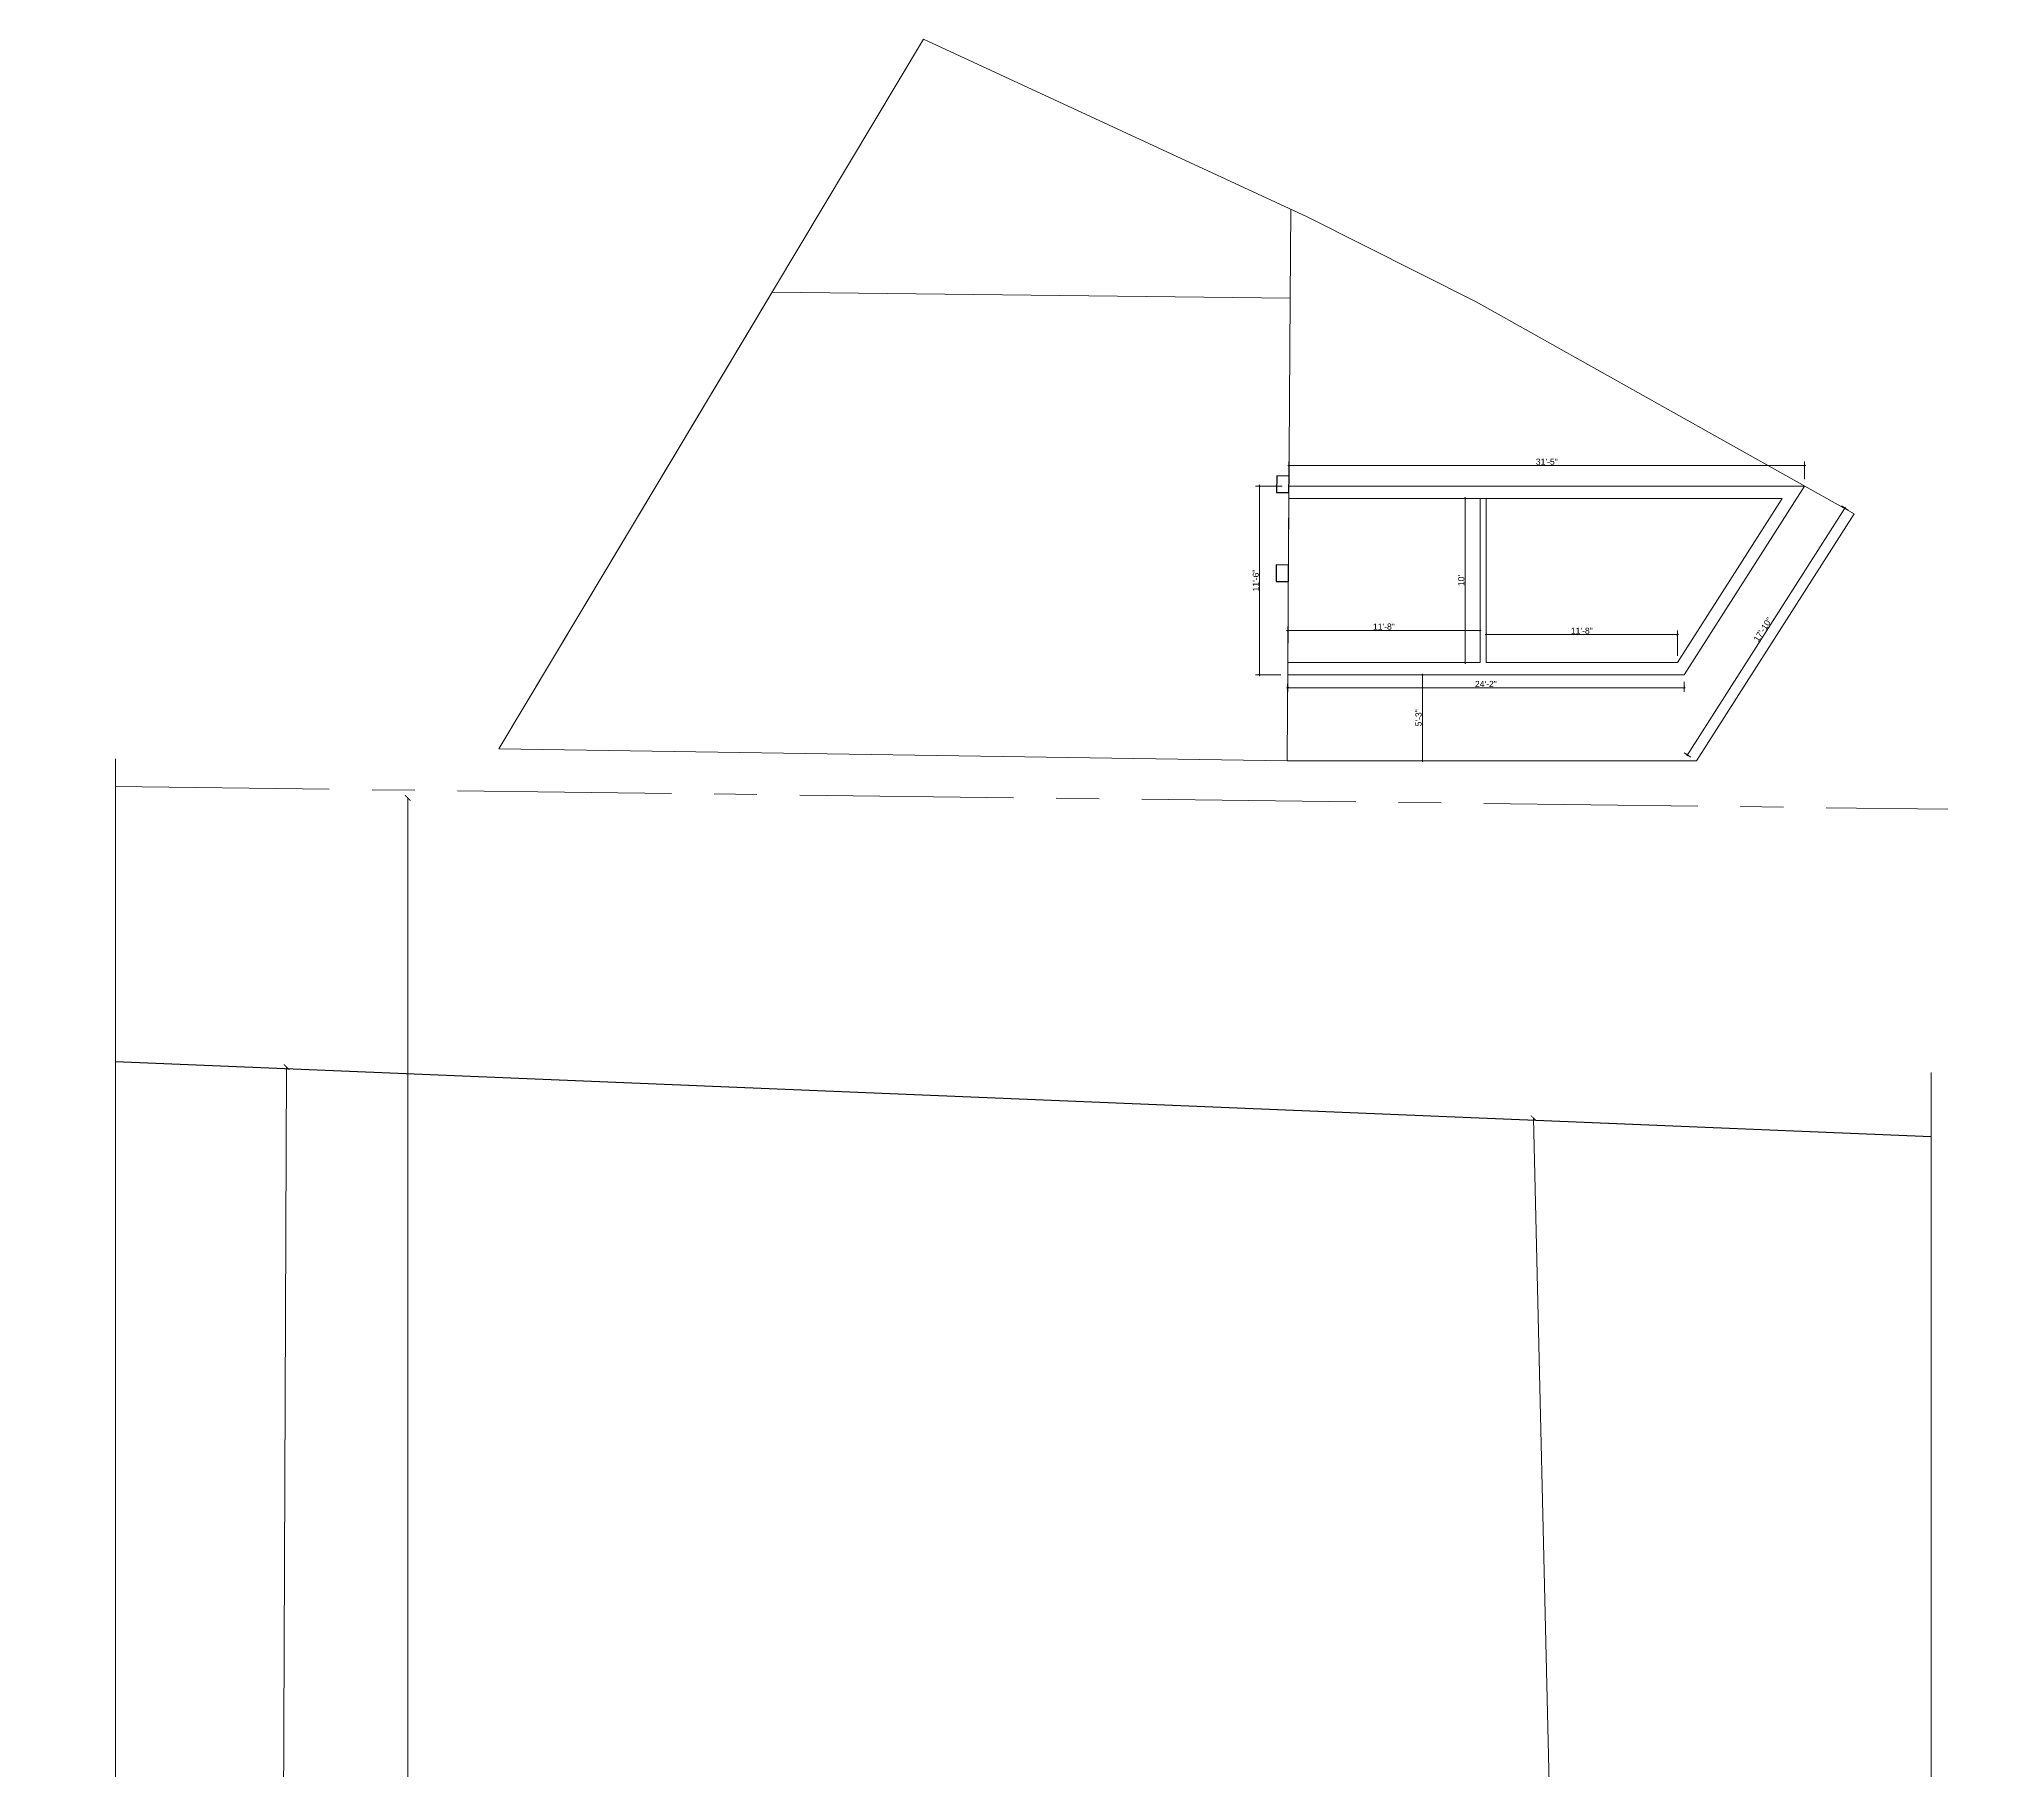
# Model space of a CAD drawing. Header units: inches. Extents: x 72553 to 165130, y 2767 to 9706.
# Drawn here: x 72563 to 73999, y 4124 to 5389 of the extents above; entities that cross this region are included whole.
import ezdxf

# ---------------------------------------------------------------- set-up
doc = ezdxf.new("R2010")
doc.units = ezdxf.units.IN
doc.header["$LTSCALE"] = 5
doc.header["$MEASUREMENT"] = 0
doc.linetypes.add('CENTER', pattern=[2, 1.25, -0.25, 0.25, -0.25])
doc.layers.add('A-WALL', color=7, linetype='Continuous', lineweight=9)
doc.layers.add('DOOR', color=62, linetype='Continuous', lineweight=0)
doc.layers.add('DIM', color=5, linetype='Continuous')
doc.layers.add('WALL', color=7, linetype='Continuous')
doc.layers.add('dim line', color=7, linetype='Continuous', lineweight=15, true_color=0xfab2b2)
doc.styles.get("Standard").update_dxf_attribs({"font": 'arial.ttf'})
doc.styles.add('tt', font='stylu.ttf', dxfattribs={"height": 8})
doc.dimstyles.new('Copy(2) of STANDARD', dxfattribs={"dimtxt": 2, "dimasz": 4, "dimexe": 0, "dimexo": 0, "dimgap": 2, "dimtad": 1, "dimdec": 0, "dimzin": 0, "dimdsep": 46, "dimlunit": 3, "dimtxsty": 'tt', "dimblk": 'ARCHTICK', "dimcen": 0.0505, "dimse1": 1, "dimse2": 1, "dimclrd": 5, "dimclre": 5, "dimclrt": 7, "dimadec": 1, "dimazin": 0, "dimtm": 1e-09, "dimtfac": 1, "dimtdec": 0, "dimtofl": 0, "dimtmove": 1, "dimatfit": 3, "dimfxl": 1, "dimtolj": 2, "dimtzin": 0, "dimlwd": 13, "dimarcsym": 0})
doc.dimstyles.new('Standard$0', dxfattribs={"dimtxt": 6, "dimasz": 4, "dimexe": 3, "dimexo": 6, "dimgap": 3, "dimtad": 1, "dimdec": 1, "dimzin": 0, "dimdsep": 46, "dimlunit": 4, "dimtxsty": 'Standard', "dimcen": 0.09, "dimclrd": 6, "dimclre": 6, "dimclrt": 7, "dimadec": 0, "dimazin": 0, "dimtfac": 1, "dimtdec": 1, "dimtix": 1, "dimtofl": 0, "dimtmove": 1, "dimatfit": 3, "dimfxl": 1, "dimtolj": 1, "dimtzin": 0, "dimlwd": 18, "dimlwe": 18, "dimarcsym": 0})

# ---------------------------------------------------------------- blocks, each defined once
blk = doc.blocks.new('_ArchTick')
at = {"color": 0, "linetype": 'ByBlock', "const_width": 0.15}
blk.add_lwpolyline([(-0.5, -0.5), (0.5, 0.5)], dxfattribs=at)
blk = doc.blocks.new('*D1913')
at = {"layer": 'Defpoints', "color": 0, "ltscale": 5, "transparency": 16777216}
for p in [(73287.9, 4834.4), (72832.1, 2866.6), (73263.7, 2866.6)]:
    blk.add_point(p, dxfattribs=at)
at = {"layer": 'DIM', "color": 5, "lineweight": 13, "ltscale": 5, "transparency": 16777216}
blk.add_line((72832.1, 4834.4), (72832.1, 2866.6), dxfattribs=at)
at = {"layer": 'DIM', "color": 5, "lineweight": 13, "ltscale": 5, "transparency": 16777216, "xscale": 4, "yscale": 4, "zscale": 4}
for p, rotation in [((72832.1, 4834.4), 90), ((72832.1, 2866.6), 270)]:
    blk.add_blockref('_ArchTick', p, dxfattribs=dict(at, rotation=rotation))
at = {"layer": 'DIM', "color": 7, "ltscale": 5, "transparency": 16777216, "insert": (72826, 3850.5), "char_height": 8, "attachment_point": 5, "rotation": 90, "style": 'tt'}
blk.add_mtext("\\A2;164'", dxfattribs=at)
blk = doc.blocks.new('*D1912')
at = {"layer": 'Defpoints', "color": 0, "ltscale": 5, "transparency": 16777216}
for p in [(72715.1, 4637.8, -33.3), (72708.4, 3071.4, 1.5), (72737, 3071.2)]:
    blk.add_point(p, dxfattribs=at)
at = {"layer": 'DIM', "color": 5, "lineweight": 13, "ltscale": 5, "transparency": 16777216}
blk.add_line((72743.6, 4637.7), (72737, 3071.2), dxfattribs=at)
at = {"layer": 'DIM', "color": 5, "lineweight": 13, "ltscale": 5, "transparency": 16777216, "xscale": 4, "yscale": 4, "zscale": 4}
for p, rotation in [((72743.6, 4637.7), 89.75798331016011), ((72737, 3071.2), 269.7579833101601)]:
    blk.add_blockref('_ArchTick', p, dxfattribs=dict(at, rotation=rotation))
at = {"layer": 'DIM', "color": 7, "ltscale": 5, "transparency": 16777216, "insert": (72734.1, 3854.5), "char_height": 8, "attachment_point": 5, "rotation": 89.758, "style": 'tt'}
blk.add_mtext('\\A2;130\'-6"', dxfattribs=at)
blk = doc.blocks.new('*D1914')
at = {"layer": 'Defpoints', "color": 0, "ltscale": 5, "transparency": 16777216}
for p in [(73631.3, 4599.9, -52.5), (73666.4, 3091.6, 1.5), (73689.8, 3092.2)]:
    blk.add_point(p, dxfattribs=at)
at = {"layer": 'DIM', "color": 5, "lineweight": 13, "ltscale": 5, "transparency": 16777216}
blk.add_line((73654.7, 4600.4), (73689.8, 3092.2), dxfattribs=at)
at = {"layer": 'DIM', "color": 5, "lineweight": 13, "ltscale": 5, "transparency": 16777216, "xscale": 4, "yscale": 4, "zscale": 4}
for p, rotation in [((73654.7, 4600.4), 91.33313824719244), ((73689.8, 3092.2), 271.3331382471924)]:
    blk.add_blockref('_ArchTick', p, dxfattribs=dict(at, rotation=rotation))
at = {"layer": 'DIM', "color": 7, "ltscale": 5, "transparency": 16777216, "insert": (73678.4, 3846.4), "char_height": 8, "attachment_point": 5, "rotation": 271.3331, "style": 'tt'}
blk.add_mtext('\\A2;125\'-9"', dxfattribs=at)
blk = doc.blocks.new('oblique')
at = {"color": 0, "lineweight": -2}
blk.add_line((0.25, 0.25), (-0.25, -0.25), dxfattribs=at)
at = {"layer": 'dim line', "lineweight": 9}
for p, q in [((-0.4375, 0), (0.4375, 0)), ((0, 0.4375), (0, -0.4375))]:
    blk.add_line(p, q, dxfattribs=at)
blk = doc.blocks.new('*D1915')
at = {"layer": 'A-WALL', "color": 47, "lineweight": 0, "ltscale": 5, "transparency": 16777216}
for p, q in [((73475.1, 4938.3), (73475.1, 4959.8)), ((73615.6, 4938.3), (73615.6, 4959.8))]:
    blk.add_line(p, q, dxfattribs=at)
at = {"layer": 'A-WALL', "color": 33, "lineweight": 0, "ltscale": 5, "transparency": 16777216}
blk.add_line((73475.1, 4956.8), (73615.6, 4956.8), dxfattribs=at)
at = {"layer": 'Defpoints', "color": 0, "ltscale": 5, "transparency": 16777216}
for p in [(73615.6, 4956.8), (73475.1, 4933.3), (73615.6, 4933.3)]:
    blk.add_point(p, dxfattribs=at)
at = {"layer": 'A-WALL', "color": 33, "lineweight": 0, "ltscale": 5, "transparency": 16777216, "xscale": 2, "yscale": 2, "zscale": 2, "rotation": 180}
blk.add_blockref('oblique', (73475.1, 4956.8), dxfattribs=at)
at = {"layer": 'A-WALL', "color": 33, "lineweight": 0, "ltscale": 5, "transparency": 16777216, "xscale": 2, "yscale": 2, "zscale": 2}
blk.add_blockref('oblique', (73615.6, 4956.8), dxfattribs=at)
at = {"layer": 'A-WALL', "color": 7, "ltscale": 5, "transparency": 16777216, "insert": (73545.3, 4959.6), "char_height": 4.5, "attachment_point": 5}
blk.add_mtext('\\A1;11\'-8"', dxfattribs=at)
blk = doc.blocks.new('_OBLIQUE')
at = {"color": 0, "linetype": 'ByBlock'}
blk.add_line((-0.5, -0.5), (0.5, 0.5), dxfattribs=at)
blk = doc.blocks.new('*D1916')
at = {"layer": 'A-WALL', "color": 47, "lineweight": 0, "ltscale": 5, "transparency": 16777216}
for p, q in [((73620.1, 4938.3), (73620.1, 4956.8)), ((73759.7, 4938.3), (73759.7, 4956.8))]:
    blk.add_line(p, q, dxfattribs=at)
at = {"layer": 'A-WALL', "color": 33, "lineweight": 0, "ltscale": 5, "transparency": 16777216}
blk.add_line((73620.1, 4953.8), (73759.7, 4953.8), dxfattribs=at)
at = {"layer": 'Defpoints', "color": 0, "ltscale": 5, "transparency": 16777216}
for p in [(73759.7, 4953.8), (73620.1, 4933.3), (73759.7, 4933.3)]:
    blk.add_point(p, dxfattribs=at)
at = {"layer": 'A-WALL', "color": 33, "lineweight": 0, "ltscale": 5, "transparency": 16777216, "xscale": 2, "yscale": 2, "zscale": 2, "rotation": 180}
blk.add_blockref('oblique', (73620.1, 4953.8), dxfattribs=at)
at = {"layer": 'A-WALL', "color": 33, "lineweight": 0, "ltscale": 5, "transparency": 16777216, "xscale": 2, "yscale": 2, "zscale": 2}
blk.add_blockref('oblique', (73759.7, 4953.8), dxfattribs=at)
at = {"layer": 'A-WALL', "color": 7, "ltscale": 5, "transparency": 16777216, "insert": (73689.9, 4956.6), "char_height": 4.5, "attachment_point": 5}
blk.add_mtext('\\A1;11\'-8"', dxfattribs=at)
blk = doc.blocks.new('*D1917')
at = {"layer": 'A-WALL', "color": 47, "lineweight": 0, "ltscale": 5, "transparency": 16777216}
for p, q in [((73610.6, 5053.3), (73601.6, 5053.3)), ((73610.6, 4933.3), (73601.6, 4933.3))]:
    blk.add_line(p, q, dxfattribs=at)
at = {"layer": 'A-WALL', "color": 33, "lineweight": 0, "ltscale": 5, "transparency": 16777216}
blk.add_line((73604.6, 4933.3), (73604.6, 5053.3), dxfattribs=at)
at = {"layer": 'Defpoints', "color": 0, "ltscale": 5, "transparency": 16777216}
for p in [(73604.6, 5053.3), (73615.6, 5053.3), (73615.6, 4933.3)]:
    blk.add_point(p, dxfattribs=at)
at = {"layer": 'A-WALL', "color": 33, "lineweight": 0, "ltscale": 5, "transparency": 16777216, "xscale": 2, "yscale": 2, "zscale": 2}
for p, rotation in [((73604.6, 5053.3), 90), ((73604.6, 4933.3), 270)]:
    blk.add_blockref('oblique', p, dxfattribs=dict(at, rotation=rotation))
at = {"layer": 'A-WALL', "color": 7, "ltscale": 5, "transparency": 16777216, "insert": (73601.8, 4993.3), "char_height": 4.5, "attachment_point": 5, "rotation": 90}
blk.add_mtext("\\A1;10'", dxfattribs=at)
blk = doc.blocks.new('*D1921')
at = {"layer": 'A-WALL', "color": 47, "lineweight": 0, "ltscale": 5, "transparency": 16777216}
for p, q in [((73475, 4919.3), (73475, 4912)), ((73764.6, 4919.3), (73764.6, 4912))]:
    blk.add_line(p, q, dxfattribs=at)
at = {"layer": 'A-WALL', "color": 33, "lineweight": 0, "ltscale": 5, "transparency": 16777216}
blk.add_line((73475, 4915), (73764.6, 4915), dxfattribs=at)
at = {"layer": 'Defpoints', "color": 0, "ltscale": 5, "transparency": 16777216}
for p in [(73475, 4924.3, -58.2), (73764.6, 4924.3), (73764.6, 4915)]:
    blk.add_point(p, dxfattribs=at)
at = {"layer": 'A-WALL', "color": 33, "lineweight": 0, "ltscale": 5, "transparency": 16777216, "xscale": 2, "yscale": 2, "zscale": 2, "rotation": 180}
blk.add_blockref('oblique', (73475, 4915), dxfattribs=at)
at = {"layer": 'A-WALL', "color": 33, "lineweight": 0, "ltscale": 5, "transparency": 16777216, "xscale": 2, "yscale": 2, "zscale": 2}
blk.add_blockref('oblique', (73764.6, 4915), dxfattribs=at)
at = {"layer": 'A-WALL', "color": 7, "ltscale": 5, "transparency": 16777216, "insert": (73619.8, 4917.7), "char_height": 4.5, "attachment_point": 5}
blk.add_mtext('\\A1;24\'-2"', dxfattribs=at)
blk = doc.blocks.new('*D1922')
at = {"layer": 'A-WALL', "color": 47, "lineweight": 0, "ltscale": 5, "transparency": 16777216}
for p, q in [((73475.9, 5067.3), (73475.9, 5080.3)), ((73852.6, 5067.3), (73852.6, 5080.3))]:
    blk.add_line(p, q, dxfattribs=at)
at = {"layer": 'A-WALL', "color": 33, "lineweight": 0, "ltscale": 5, "transparency": 16777216}
blk.add_line((73852.6, 5077.3), (73475.9, 5077.3), dxfattribs=at)
at = {"layer": 'Defpoints', "color": 0, "ltscale": 5, "transparency": 16777216}
for p in [(73475.9, 5077.3), (73475.9, 5062.3), (73852.6, 5062.3)]:
    blk.add_point(p, dxfattribs=at)
at = {"layer": 'A-WALL', "color": 33, "lineweight": 0, "ltscale": 5, "transparency": 16777216, "xscale": 2, "yscale": 2, "zscale": 2, "rotation": 180}
blk.add_blockref('oblique', (73475.9, 5077.3), dxfattribs=at)
at = {"layer": 'A-WALL', "color": 33, "lineweight": 0, "ltscale": 5, "transparency": 16777216, "xscale": 2, "yscale": 2, "zscale": 2}
blk.add_blockref('oblique', (73852.6, 5077.3), dxfattribs=at)
at = {"layer": 'A-WALL', "color": 7, "ltscale": 5, "transparency": 16777216, "insert": (73664.3, 5080.1), "char_height": 4.5, "attachment_point": 5}
blk.add_mtext('\\A1;31\'-5"', dxfattribs=at)
blk = doc.blocks.new('*D1924')
at = {"layer": 'A-WALL', "color": 47, "lineweight": 0, "ltscale": 5, "transparency": 16777216}
for p, q in [((73470.9, 5062.3), (73451.5, 5062.3)), ((73470, 4924.3), (73451.5, 4924.3))]:
    blk.add_line(p, q, dxfattribs=at)
at = {"layer": 'A-WALL', "color": 33, "lineweight": 0, "ltscale": 5, "transparency": 16777216}
blk.add_line((73454.5, 5062.3), (73454.5, 4924.3), dxfattribs=at)
at = {"layer": 'Defpoints', "color": 0, "ltscale": 5, "transparency": 16777216}
for p in [(73475.9, 5062.3), (73454.5, 4924.3), (73475, 4924.3)]:
    blk.add_point(p, dxfattribs=at)
at = {"layer": 'A-WALL', "color": 33, "lineweight": 0, "ltscale": 5, "transparency": 16777216, "xscale": 2, "yscale": 2, "zscale": 2}
for p, rotation in [((73454.5, 5062.3), 90), ((73454.5, 4924.3), 270)]:
    blk.add_blockref('oblique', p, dxfattribs=dict(at, rotation=rotation))
at = {"layer": 'A-WALL', "color": 7, "ltscale": 5, "transparency": 16777216, "insert": (73451.7, 4993.3), "char_height": 4.5, "attachment_point": 5, "rotation": 90}
blk.add_mtext('\\A1;11\'-6"', dxfattribs=at)
blk = doc.blocks.new('*D1938')
at = {"layer": 'A-WALL', "color": 33, "lineweight": 0, "ltscale": 5, "transparency": 16777216}
blk.add_line((73767.1, 4865.9), (73882.1, 5046.2), dxfattribs=at)
at = {"layer": 'A-WALL', "color": 47, "lineweight": 0, "ltscale": 5, "transparency": 16777216}
for p, q in [((73884.5, 5044.6), (73879.6, 5047.8)), ((73769.6, 4864.3), (73764.6, 4867.5))]:
    blk.add_line(p, q, dxfattribs=at)
at = {"layer": 'Defpoints', "color": 0, "ltscale": 5, "transparency": 16777216}
for p in [(73882.1, 5046.2), (73888.8, 5042, -58.2), (73773.8, 4861.6, -58.2)]:
    blk.add_point(p, dxfattribs=at)
at = {"layer": 'A-WALL', "color": 33, "lineweight": 0, "ltscale": 5, "transparency": 16777216, "xscale": 2, "yscale": 2, "zscale": 2}
for p, rotation in [((73882.1, 5046.2), 57.48404716701929), ((73767.1, 4865.9), 237.4840471670193)]:
    blk.add_blockref('oblique', p, dxfattribs=dict(at, rotation=rotation))
at = {"layer": 'A-WALL', "color": 7, "ltscale": 5, "transparency": 16777216, "insert": (73822.2, 4957.5), "char_height": 4.5, "attachment_point": 5, "rotation": 57.484}
blk.add_mtext('\\A1;17\'-10"', dxfattribs=at)
blk = doc.blocks.new('*D1939')
at = {"layer": 'A-WALL', "color": 47, "lineweight": 0, "ltscale": 5, "transparency": 16777216}
for p, q in [((73603, 4924.3), (73570.4, 4924.3)), ((73603, 4861.6), (73570.4, 4861.6))]:
    blk.add_line(p, q, dxfattribs=at)
at = {"layer": 'A-WALL', "color": 33, "lineweight": 0, "ltscale": 5, "transparency": 16777216}
blk.add_line((73573.4, 4924.3), (73573.4, 4861.6), dxfattribs=at)
at = {"layer": 'Defpoints', "color": 0, "ltscale": 5, "transparency": 16777216}
for p in [(73608, 4924.3, -58.2), (73573.4, 4861.6), (73608, 4861.6, -58.2)]:
    blk.add_point(p, dxfattribs=at)
at = {"layer": 'A-WALL', "color": 33, "lineweight": 0, "ltscale": 5, "transparency": 16777216, "xscale": 2, "yscale": 2, "zscale": 2}
for p, rotation in [((73573.4, 4924.3), 90), ((73573.4, 4861.6), 270)]:
    blk.add_blockref('oblique', p, dxfattribs=dict(at, rotation=rotation))
at = {"layer": 'A-WALL', "color": 7, "ltscale": 5, "transparency": 16777216, "insert": (73570.6, 4893), "char_height": 4.5, "attachment_point": 5, "rotation": 90}
blk.add_mtext('\\A1;5\'-3"', dxfattribs=at)

msp = doc.modelspace()

# ---------------------------------------------------------------- linework, layer by layer
msp.add_line((72618.5, 4641.8, -31.3), (73945.2, 4586.9, -59.1))
at = {"layer": 'A-WALL', "ltscale": 5}
for p, q in [((73476.8, 5199.6, -58.2), (73477.3, 5264.5, -58.2)), ((73475.9, 5062.3, -58.2), (73475, 4924.3, -58.2)), ((73836.2, 5053.3), (73475.9, 5053.3)), ((73615.6, 4933.3), (73615.6, 5053.3)), ((73620.1, 4933.3), (73620.1, 5053.3)), ((73759.7, 4933.3), (73836.2, 5053.3)), ((73773.8, 4861.6, -58.2), (73888.8, 5042, -58.2)), ((73475.1, 4933.3), (73615.6, 4933.3)), ((73620.1, 4933.3), (73759.7, 4933.3)), ((73475, 4924.3, -58.2), (73740.9, 4924.3, -58.2)), ((73474.6, 4861.6, -58.2), (73773.8, 4861.6, -58.2))]:
    msp.add_line(p, q, dxfattribs=at)
at = {"layer": 'A-WALL', "linetype": 'CENTER', "ltscale": 25}
msp.add_line((72618.5, 4842.7), (73957.3, 4826.2), dxfattribs=at)
at = {"layer": 'A-WALL', "ltscale": 5, "elevation": -58.2}
msp.add_lwpolyline([(73208.8, 5388.8), (72898.7, 4870.3), (73474.6, 4861.6), (73773.8, 4861.6), (73888.8, 5042), (73612.7, 5197), (73489.3, 5259)], close=True, dxfattribs=at)
at = {"layer": 'A-WALL', "ltscale": 5}
msp.add_lwpolyline([(73852.6, 5062.3), (73475.9, 5062.3), (73475, 4924.3), (73764.6, 4924.3)], close=True, dxfattribs=at)
at = {"layer": 'A-WALL', "linetype": 'Continuous', "ltscale": 5}
for points, elevation in [([(72618.5, 4863.1), (72618.5, 3887.3), (72562.9, 3858.3), (72672.1, 3858.1), (72618.5, 3829.5), (72618.5, 2874.5)], -31.3), ([(73945.2, 4633.7), (73945.2, 3832.3), (73889.6, 3803.4), (73998.9, 3803.1), (73945.2, 3774.5), (73945.2, 3017.1)], -59.1)]:
    msp.add_lwpolyline(points, dxfattribs=dict(at, elevation=elevation))
at = {"layer": 'DOOR', "lineweight": 13, "elevation": -58.2}
msp.add_lwpolyline([(72898.7, 4870.3), (73474.6, 4861.6), (73476.8, 5199.6), (73098.4, 5204.1)], close=True, dxfattribs=at)
at = {"layer": 'WALL', "color": 2, "linetype": 'ByBlock', "ltscale": 5, "elevation": -58.2}
for points in [[(73467, 5069.7), (73466.9, 5057.7), (73475.9, 5057.6), (73476, 5069.6)], [(73466.6, 5004.7), (73466.5, 4992.7), (73475.5, 4992.6), (73475.6, 5004.6)]]:
    msp.add_lwpolyline(points, close=True, dxfattribs=at)

# ---------------------------------------------------------------- dimensions: what is measured, and where the dimension line sits
at = {"layer": 'A-WALL', "ltscale": 5}
for base, p1, p2, picture, middle in [((73475.9, 5077.3), (73852.6, 5062.3), (73475.9, 5062.3), '*D1922', (73664.3, 5080.1)), ((73615.5512, 4956.7552), (73475.0983, 4933.2756), (73615.5512, 4933.2756), '*D1915', (73545.3248, 4959.5528)), ((73759.7, 4953.8), (73620.1, 4933.3), (73759.7, 4933.3), '*D1916', (73689.9, 4956.6)), ((73764.6, 4915), (73475, 4924.3, -58.2), (73764.6, 4924.3), '*D1921', (73619.8, 4917.7))]:
    dim = msp.add_linear_dim(base=base, p1=p1, p2=p2, dimstyle='Standard$0', override={"dimtxt": 4.5, "dimasz": 2, "dimexo": 5, "dimgap": 0.5, "dimdec": 0, "dimzin": 12, "dimpost": '\\X', "dimblk": 'oblique', "dimcen": 3, "dimclrd": 33, "dimclre": 47, "dimtfac": 0.5, "dimtdec": 0, "dimfxl": 3, "dimlwd": 0, "dimlwe": 0}, dxfattribs=at)
    dim.commit()
    dim.dimension.update_dxf_attribs({"geometry": picture, "text_midpoint": middle})
for base, p1, p2, picture, middle in [((73454.5, 4924.3), (73475.9, 5062.3), (73475, 4924.3), '*D1924', (73451.7, 4993.3)), ((73604.6, 5053.3), (73615.6, 4933.3), (73615.6, 5053.3), '*D1917', (73601.8, 4993.3)), ((73573.4, 4861.6), (73608, 4924.3, -58.2), (73608, 4861.6, -58.2), '*D1939', (73570.6, 4893))]:
    dim = msp.add_linear_dim(base=base, p1=p1, p2=p2, angle=90, dimstyle='Standard$0', override={"dimtxt": 4.5, "dimasz": 2, "dimexo": 5, "dimgap": 0.5, "dimdec": 0, "dimzin": 12, "dimpost": '\\X', "dimblk": 'oblique', "dimcen": 3, "dimclrd": 33, "dimclre": 47, "dimtfac": 0.5, "dimtdec": 0, "dimfxl": 3, "dimlwd": 0, "dimlwe": 0}, dxfattribs=at)
    dim.commit()
    dim.dimension.update_dxf_attribs({"geometry": picture, "text_midpoint": middle})
dim = msp.add_aligned_dim(p1=(73773.8, 4861.6, -58.2), p2=(73888.8, 5042, -58.2), distance=7.9, dimstyle='Standard$0', override={"dimtxt": 4.5, "dimasz": 2, "dimexo": 5, "dimgap": 0.5, "dimdec": 0, "dimzin": 12, "dimpost": '\\X', "dimblk": 'oblique', "dimcen": 3, "dimclrd": 33, "dimclre": 47, "dimtfac": 0.5, "dimtdec": 0, "dimfxl": 3, "dimlwd": 0, "dimlwe": 0}, dxfattribs=at)
dim.commit()
dim.dimension.update_dxf_attribs({"geometry": '*D1938', "text_midpoint": (73822.2, 4957.5)})
at = {"layer": 'DIM', "ltscale": 5}
dim = msp.add_linear_dim(base=(72832.1, 2866.6), p1=(73287.9, 4834.4), p2=(73263.7, 2866.6), angle=90, dimstyle='Copy(2) of STANDARD', dxfattribs=at)
dim.commit()
dim.dimension.update_dxf_attribs({"geometry": '*D1913', "text_midpoint": (72826, 3850.5)})
for p1, p2, distance, picture, middle in [((72715.1, 4637.8, -33.3), (72708.4, 3071.4, 1.5), 28.5, '*D1912', (72734.1, 3854.5)), ((73631.3, 4599.9, -52.5), (73666.4, 3091.6, 1.5), 23.4, '*D1914', (73678.4, 3846.4))]:
    dim = msp.add_aligned_dim(p1=p1, p2=p2, distance=distance, dimstyle='Copy(2) of STANDARD', dxfattribs=at)
    dim.commit()
    dim.dimension.update_dxf_attribs({"geometry": picture, "text_midpoint": middle})

doc.saveas('drawing.dxf')
